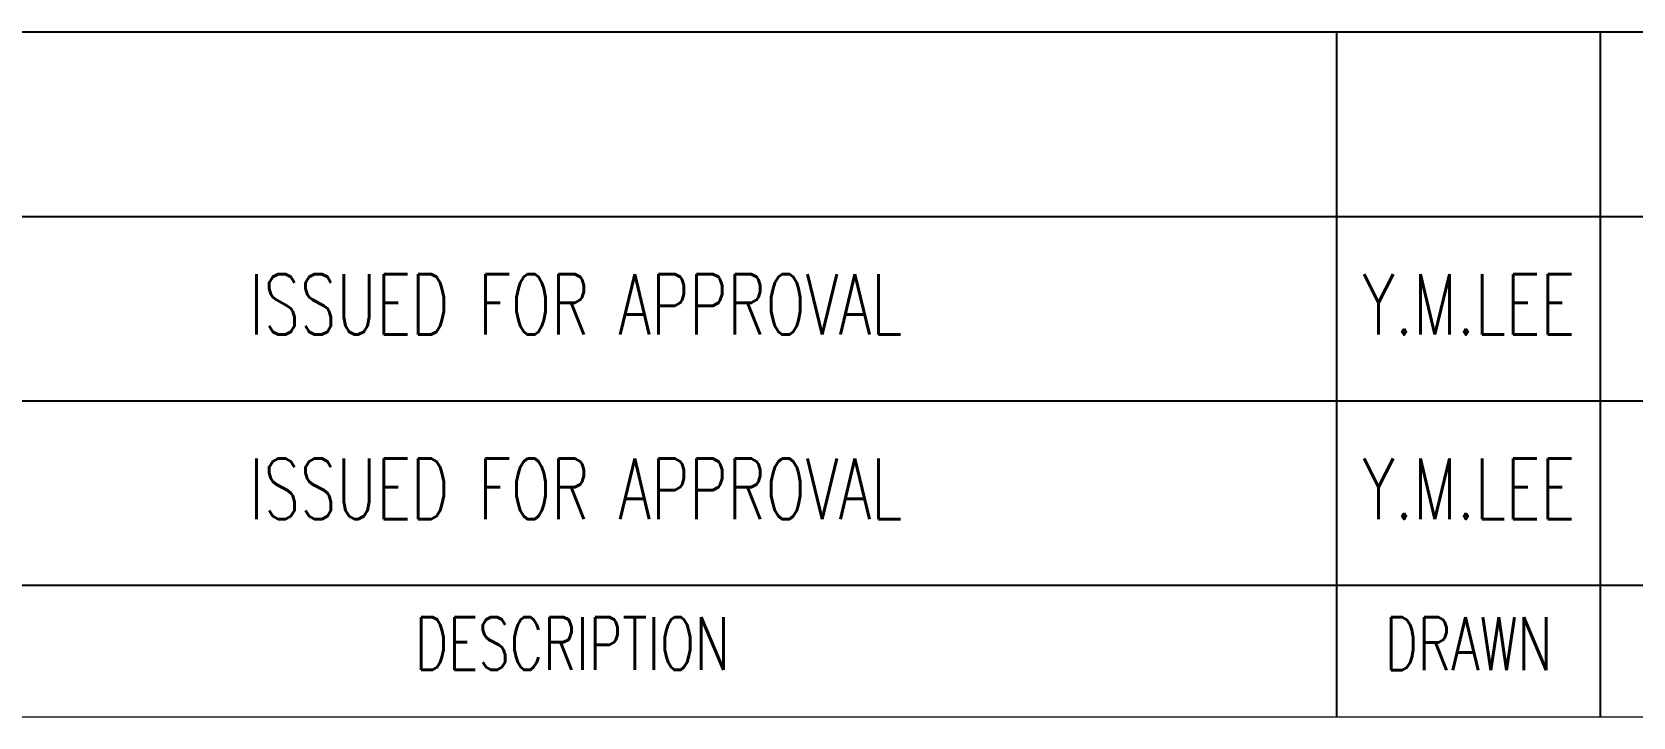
# Model space of a CAD drawing. Header units: millimetres. Extents: x 0 to 134087, y -49114 to 20834.
# Drawn here: x 41891 to 43410, y -46690 to -46040 of the extents above; entities that cross this region are included whole.
import ezdxf
from ezdxf.enums import TextEntityAlignment as Align

# ---------------------------------------------------------------- set-up
doc = ezdxf.new("R2010")
doc.units = ezdxf.units.MM
doc.header["$LTSCALE"] = 35
doc.layers.add('BODER', color=7, linetype='Continuous')
doc.layers.add('border', color=130, linetype='Continuous')
doc.styles.add('ROMANS', font='ROMANS.shx', dxfattribs={"width": 0.8})

# ---------------------------------------------------------------- blocks, each defined once
blk = doc.blocks.new('TITLE')
at = {"layer": 'BODER'}
for p, q in [((699.671, 122.966), (823.671, 122.966)), ((779.671, 96.966), (779.671, 122.966)), ((789.671, 96.966), (789.671, 122.966)), ((699.671, 115.966), (823.671, 115.966)), ((699.671, 108.966), (823.671, 108.966)), ((699.671, 101.966), (823.671, 101.966))]:
    blk.add_line(p, q, dxfattribs=at)
at = {"layer": 'border', "color": 7, "linetype": 'Continuous', "lineweight": 0}
blk.add_line((699.671, 96.966), (823.671, 96.966), dxfattribs=at)
blk.add_line((699.671, 96.966), (823.671, 96.966), dxfattribs=at)
at = {"layer": 'BODER', "style": 'ROMANS', "width": 0.7}
for s, p in [('DESCRIPTION', (750.676, 99.756)), ('DRAWN', (784.671, 99.749))]:
    blk.add_text(s, height=2, dxfattribs=at).set_placement(p, align=Align.MIDDLE)

msp = doc.modelspace()

# ---------------------------------------------------------------- block references
at = {"linetype": 'ByBlock', "xscale": 24.99999999749996, "yscale": 24.99999999749996, "zscale": 24.99999999749996}
msp.add_blockref('TITLE', (23636.9795, -49114.431), dxfattribs=at)

# ---------------------------------------------------------------- texts
at = {"layer": 'BODER', "color": 7, "style": 'ROMANS', "width": 0.7}
for p in [(42406.9966, -46298.6965), (42406.9966, -46473.6965)]:
    msp.add_text('ISSUED FOR APPROVAL', height=57.5, dxfattribs=at).set_placement(p, align=Align.MIDDLE_CENTER)
for p in [(43253.7478, -46298.6965), (43253.7478, -46473.6965)]:
    msp.add_text('Y.M.LEE', height=57.5, dxfattribs=at).set_placement(p, align=Align.MIDDLE)

doc.saveas('drawing.dxf')
